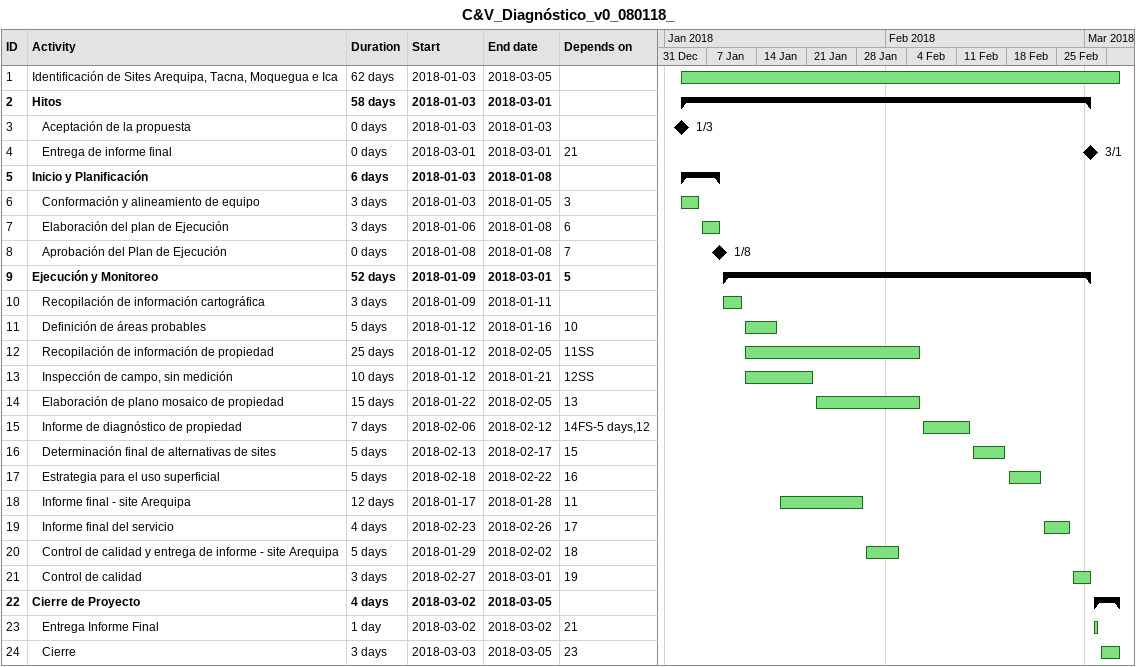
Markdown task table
C&V_Diagnóstico_v0_080118_

| ID | Level | Task | Duration | Start | Finish | Predecessors |
|---|---|---|---|---|---|---|
| 1 | 1 | Identificación de Sites Arequipa, Tacna, Moquegua e Ica | 62d | 2018-01-03 | 2018-03-05 |  |
| 2 | 1 | **Hitos** | 58d | 2018-01-03 | 2018-03-01 |  |
| 3 | 2 | Aceptación de la propuesta | 0d | 2018-01-03 | 2018-01-03 |  |
| 4 | 2 | Entrega de informe final | 0d | 2018-03-01 | 2018-03-01 | 21 |
| 5 | 1 | **Inicio y Planificación** | 6d | 2018-01-03 | 2018-01-08 |  |
| 6 | 2 | Conformación y alineamiento de equipo | 3d | 2018-01-03 | 2018-01-05 | 3 |
| 7 | 2 | Elaboración del plan de Ejecución | 3d | 2018-01-06 | 2018-01-08 | 6 |
| 8 | 2 | Aprobación del Plan de Ejecución | 0d | 2018-01-08 | 2018-01-08 | 7 |
| 9 | 1 | **Ejecución y Monitoreo** | 52d | 2018-01-09 | 2018-03-01 | 5 |
| 10 | 2 | Recopilación de información cartográfica | 3d | 2018-01-09 | 2018-01-11 |  |
| 11 | 2 | Definición de áreas probables | 5d | 2018-01-12 | 2018-01-16 | 10 |
| 12 | 2 | Recopilación de información de propiedad | 25d | 2018-01-12 | 2018-02-05 | 11SS |
| 13 | 2 | Inspección de campo, sin medición | 10d | 2018-01-12 | 2018-01-21 | 12SS |
| 14 | 2 | Elaboración de plano mosaico de propiedad | 15d | 2018-01-22 | 2018-02-05 | 13 |
| 15 | 2 | Informe de diagnóstico de propiedad | 7d | 2018-02-06 | 2018-02-12 | 14FS-5d, 12 |
| 16 | 2 | Determinación final de alternativas de sites | 5d | 2018-02-13 | 2018-02-17 | 15 |
| 17 | 2 | Estrategia para el uso superficial | 5d | 2018-02-18 | 2018-02-22 | 16 |
| 18 | 2 | Informe final - site Arequipa | 12d | 2018-01-17 | 2018-01-28 | 11 |
| 19 | 2 | Informe final del servicio | 4d | 2018-02-23 | 2018-02-26 | 17 |
| 20 | 2 | Control de calidad y entrega de informe - site Arequipa | 5d | 2018-01-29 | 2018-02-02 | 18 |
| 21 | 2 | Control de calidad | 3d | 2018-02-27 | 2018-03-01 | 19 |
| 22 | 1 | **Cierre de Proyecto** | 4d | 2018-03-02 | 2018-03-05 |  |
| 23 | 2 | Entrega Informe Final | 1d | 2018-03-02 | 2018-03-02 | 21 |
| 24 | 2 | Cierre | 3d | 2018-03-03 | 2018-03-05 | 23 |
